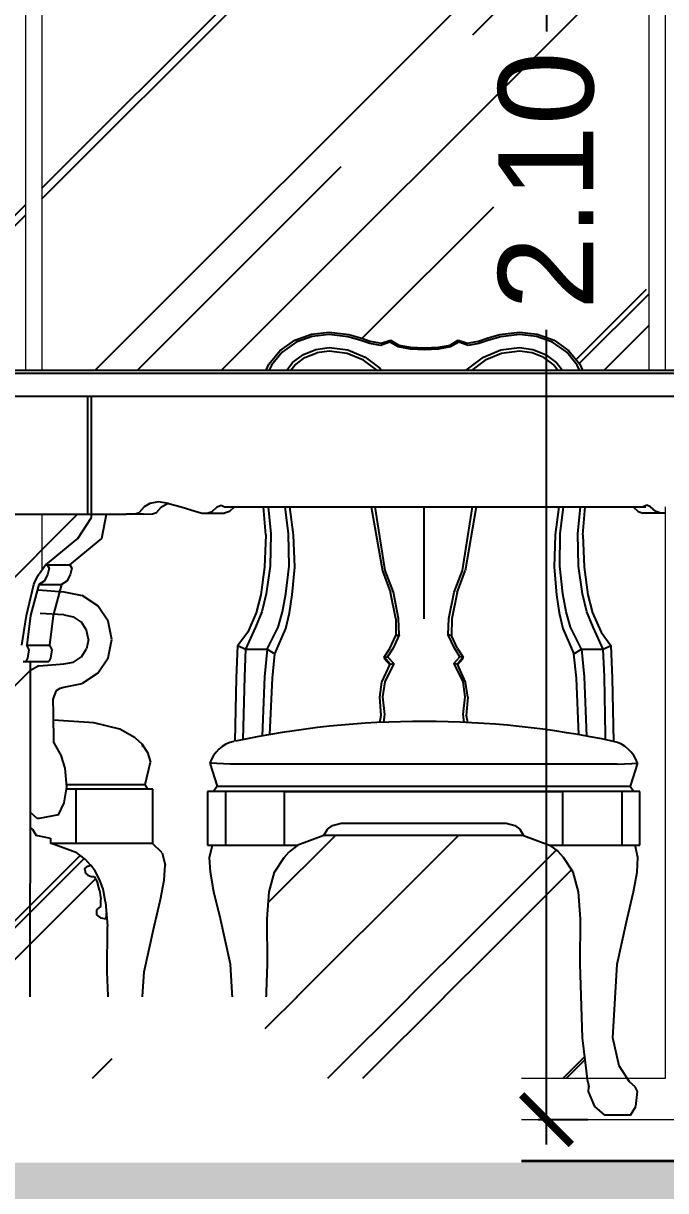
# Model space of a CAD drawing. Header units: feet. Extents: x -417 to 46, y -646 to -218.
# Drawn here: x -85.818 to -85.041, y -609.741 to -608.33 of the extents above; entities that cross this region are included whole.
import ezdxf

# ---------------------------------------------------------------- set-up
doc = ezdxf.new("R2010")
doc.units = ezdxf.units.FT
doc.header["$MEASUREMENT"] = 0
for name, color, linetype in [('63', 7, 'Continuous'), ('DIM', 10, 'Continuous'), ('RELLENO', 8, 'Continuous')]:
    doc.layers.add(name, color=color, linetype=linetype)
for name, color, linetype, lineweight in [('A-CLNG', 8, 'Continuous', 18), ('A-WALL', 4, 'Continuous', 25), ('DIM-COTAS', 1, 'Continuous', 5), ('MB', 2, 'Continuous', 20), ('Piso', 8, 'Continuous', 9), ('TXT', 2, 'Continuous', 9)]:
    doc.layers.add(name, color=color, linetype=linetype, lineweight=lineweight)
doc.styles.add('ads', font='trebuc.ttf', dxfattribs={"height": 0.14})
doc.styles.get("Standard").update_dxf_attribs({"font": 'arial.ttf', "height": 0.115})
doc.dimstyles.new('KEILY', dxfattribs={"dimtxt": 0.115, "dimasz": 0.06, "dimexe": 0.05, "dimexo": 0.2, "dimgap": 0.03, "dimtad": 1, "dimzin": 1, "dimdsep": 46, "dimtxsty": 'Standard', "dimblk": 'ARCHTICK', "dimcen": 2.5, "dimdle": 0.03, "dimclrd": 256, "dimclre": 256, "dimclrt": 7, "dimadec": 0, "dimazin": 0, "dimtfac": 1, "dimtmove": 2, "dimatfit": 3, "dimfxl": 0.2, "dimfxlon": 1, "dimtolj": 1, "dimtzin": 1, "dimarcsym": 0})
pattern_1 = [(45, (23.91135, -599.81036), (0.25455844, 0.6788225), [4.5, -0.6, 1.5, -0.3]), (45, (24.0874, -599.42215), (-0.4942676, 0.0700036), [0.9, -0.099, 1.8, -0.225]), (45, (23.8371, -599.52398), (0.9609581, 1.24521504), [2.4, -0.42, 1.2, -0.3])]

# ---------------------------------------------------------------- blocks, each defined once
blk = doc.blocks.new('A$C72BA503B')
at = {"layer": '63', "color": 2, "linetype": 'Continuous'}
for p, q in [((0.0966, 0.9682), (0.1154, 0.9815)), ((0.1154, 0.9815), (0.1368, 0.9892)), ((0.1378, 0.9861), (0.1173, 0.9789)), ((0.1368, 0.9892), (0.1594, 0.9918)), ((0.1594, 0.9887), (0.1378, 0.9861)), ((0.1594, 0.9918), (0.1841, 0.9888)), ((0.1831, 0.9858), (0.1594, 0.9887)), ((0.1983, 0.9817), (0.1831, 0.9858)), ((0.1841, 0.9888), (0.1991, 0.9847)), ((0.211, 0.9774), (0.1983, 0.9817)), ((0.1991, 0.9847), (0.2115, 0.9804)), ((0.2115, 0.9804), (0.2254, 0.9776)), ((0.2254, 0.9776), (0.2371, 0.9817)), ((0.2363, 0.9792), (0.2371, 0.9817)), ((0.2371, 0.9817), (0.2477, 0.9754)), ((0.313, 0.9754), (0.3234, 0.9817)), ((0.3234, 0.9817), (0.3352, 0.9776)), ((0.3244, 0.9792), (0.3234, 0.9817)), ((0.3352, 0.9776), (0.3491, 0.9804)), ((0.3491, 0.9804), (0.3615, 0.9847)), ((0.3624, 0.9817), (0.3497, 0.9774)), ((0.3615, 0.9847), (0.3765, 0.9888)), ((0.3775, 0.9858), (0.3624, 0.9817)), ((0.3765, 0.9888), (0.4013, 0.9918)), ((0.4013, 0.9887), (0.3775, 0.9858)), ((0.4013, 0.9918), (0.4238, 0.9892)), ((0.4229, 0.9861), (0.4013, 0.9887)), ((0.4433, 0.9789), (0.4229, 0.9861)), ((0.4238, 0.9892), (0.4453, 0.9815)), ((0.4453, 0.9815), (0.4641, 0.9682)), ((0.0824, 0.9509), (0.0966, 0.9682)), ((0.0993, 0.9662), (0.0858, 0.9497)), ((0.1173, 0.9789), (0.0993, 0.9662)), ((0.1264, 0.9634), (0.1422, 0.9699)), ((0.1283, 0.9594), (0.1434, 0.9656)), ((0.1422, 0.9699), (0.1594, 0.9721)), ((0.1594, 0.9676), (0.1434, 0.9656)), ((0.1594, 0.9721), (0.183, 0.9691)), ((0.182, 0.9647), (0.1594, 0.9676)), ((0.183, 0.9691), (0.205, 0.9601)), ((0.2247, 0.9749), (0.211, 0.9774)), ((0.2363, 0.9792), (0.2247, 0.9749)), ((0.2469, 0.973), (0.2363, 0.9792)), ((0.2626, 0.9701), (0.2469, 0.973)), ((0.2477, 0.9754), (0.2627, 0.9725)), ((0.2808, 0.9694), (0.2626, 0.9701)), ((0.2627, 0.9725), (0.2808, 0.9718)), ((0.2808, 0.9718), (0.2979, 0.9725)), ((0.2981, 0.9701), (0.2808, 0.9694)), ((0.2979, 0.9725), (0.313, 0.9754)), ((0.3138, 0.973), (0.2981, 0.9701)), ((0.3244, 0.9792), (0.3138, 0.973)), ((0.3359, 0.9749), (0.3244, 0.9792)), ((0.3497, 0.9774), (0.3359, 0.9749)), ((0.3557, 0.9601), (0.3777, 0.9691)), ((0.3777, 0.9691), (0.4013, 0.9721)), ((0.4013, 0.9676), (0.3786, 0.9647)), ((0.4013, 0.9721), (0.4184, 0.9699)), ((0.4173, 0.9656), (0.4013, 0.9676)), ((0.4323, 0.9594), (0.4173, 0.9656)), ((0.4184, 0.9699), (0.4343, 0.9634)), ((0.4614, 0.9662), (0.4433, 0.9789)), ((0.4749, 0.9497), (0.4614, 0.9662)), ((0.4641, 0.9682), (0.4782, 0.9509)), ((0.0791, 0.9435), (0.0824, 0.9509)), ((0.1052, 0.9435), (0.1126, 0.953)), ((0.1126, 0.953), (0.1264, 0.9634)), ((0.1154, 0.9496), (0.1283, 0.9594)), ((0.203, 0.9561), (0.182, 0.9647)), ((0.2211, 0.9425), (0.203, 0.9561)), ((0.205, 0.9601), (0.2239, 0.9458)), ((0.3337, 0.9435), (0.3557, 0.9601)), ((0.3576, 0.9561), (0.3409, 0.9435)), ((0.3786, 0.9647), (0.3576, 0.9561)), ((0.4453, 0.9496), (0.4323, 0.9594)), ((0.4343, 0.9634), (0.4481, 0.953)), ((0.4555, 0.9435), (0.4481, 0.953)), ((0.4782, 0.9509), (0.4816, 0.9435)), ((1, 0.9393), (-0.4149, 0.9393)), ((-0.4025, 0.9435), (0.9875, 0.9435)), ((0.0858, 0.9497), (0.083, 0.9435)), ((0.1106, 0.9435), (0.1154, 0.9496)), ((0.2239, 0.9458), (0.2257, 0.9435)), ((0.4453, 0.9496), (0.4501, 0.9435)), ((0.4777, 0.9435), (0.4749, 0.9497)), ((-0.4399, 0.9102), (1.025, 0.9102)), ((-0.1476, 0.7602), (-0.1476, 0.9102)), ((-0.1433, 0.756), (-0.1433, 0.9102)), ((-0.0687, 0.7738), (-0.0763, 0.7696)), ((-0.0578, 0.7758), (-0.0687, 0.7738)), ((-0.045, 0.7738), (-0.0578, 0.7758)), ((-0.0541, 0.7696), (-0.0466, 0.7738)), ((-0.0466, 0.7738), (-0.0459, 0.7739)), ((-0.045, 0.7738), (-0.0292, 0.7696)), ((-0.324, 0.7602), (-0.0992, 0.7602)), ((-0.1298, 0.7291), (-0.1238, 0.7602)), ((-0.0992, 0.7602), (-0.0875, 0.7608)), ((-0.0771, 0.7602), (-0.0992, 0.7602)), ((-0.0875, 0.7608), (-0.0826, 0.7623)), ((-0.0763, 0.7696), (-0.0826, 0.7623)), ((-0.0771, 0.7602), (-0.0654, 0.7608)), ((-0.0654, 0.7608), (-0.0605, 0.7623)), ((-0.0605, 0.7623), (-0.0541, 0.7696)), ((-0.0292, 0.7696), (-0.01, 0.7634)), ((-0.01, 0.7634), (-0.0023, 0.7613)), ((-0.0023, 0.7613), (0.0263, 0.7613)), ((0.0041, 0.7613), (0.0105, 0.7634)), ((0.0105, 0.7634), (0.0169, 0.7696)), ((0.0169, 0.7696), (0.0217, 0.7717)), ((0.0217, 0.7717), (0.0263, 0.7696)), ((0.0263, 0.7696), (0.5621, 0.7696)), ((0.0326, 0.7634), (0.0263, 0.7613)), ((0.039, 0.7696), (0.0326, 0.7634)), ((0.0785, 0.734), (0.0757, 0.7696)), ((0.0818, 0.7696), (0.0849, 0.7352)), ((0.1075, 0.7352), (0.1033, 0.7696)), ((0.114, 0.734), (0.1091, 0.7696)), ((0.2128, 0.7696), (0.227, 0.6879)), ((0.2305, 0.6886), (0.2176, 0.7696)), ((0.2796, 0.7696), (0.2796, 0.627)), ((0.3287, 0.6886), (0.3416, 0.7696)), ((0.3463, 0.7696), (0.3322, 0.6879)), ((0.4515, 0.7696), (0.4467, 0.734)), ((0.4531, 0.7352), (0.4573, 0.7696)), ((0.4757, 0.7352), (0.4789, 0.7696)), ((0.4821, 0.734), (0.485, 0.7696)), ((0.5461, 0.7696), (0.5525, 0.7634)), ((0.5525, 0.7634), (0.5589, 0.7613)), ((0.5634, 0.7717), (0.5589, 0.7696)), ((0.5874, 0.7613), (0.5589, 0.7613)), ((0.5682, 0.7696), (0.5634, 0.7717)), ((0.5746, 0.7634), (0.5682, 0.7696)), ((0.581, 0.7613), (0.5746, 0.7634)), ((-0.1606, 0.7291), (-0.1433, 0.756)), ((-0.1607, 0.7291), (-0.2015, 0.6957)), ((-0.1706, 0.6957), (-0.1298, 0.7291)), ((0.0785, 0.734), (0.0771, 0.6928)), ((0.0849, 0.7352), (0.0844, 0.694)), ((0.1082, 0.694), (0.1075, 0.7352)), ((0.1154, 0.6928), (0.114, 0.734)), ((0.4467, 0.734), (0.4453, 0.6928)), ((0.4525, 0.694), (0.4531, 0.7352)), ((0.4763, 0.694), (0.4757, 0.7352)), ((0.4821, 0.734), (0.4835, 0.6928)), ((-0.2147, 0.6749), (-0.2106, 0.6832)), ((-0.2106, 0.6832), (-0.2015, 0.6957)), ((-0.1991, 0.6832), (-0.2032, 0.6749)), ((-0.2015, 0.6957), (-0.1706, 0.6957)), ((-0.1995, 0.6957), (-0.1971, 0.6916)), ((-0.1971, 0.6916), (-0.1991, 0.6832)), ((-0.1702, 0.6832), (-0.1745, 0.6749)), ((-0.1706, 0.6957), (-0.1682, 0.6916)), ((-0.1682, 0.6916), (-0.1702, 0.6832)), ((0.0771, 0.6928), (0.0725, 0.6575)), ((0.0844, 0.694), (0.0791, 0.6589)), ((0.104, 0.6589), (0.1082, 0.694)), ((0.1122, 0.6575), (0.1154, 0.6928)), ((0.227, 0.6879), (0.2373, 0.6604)), ((0.2409, 0.6609), (0.2305, 0.6886)), ((0.3182, 0.6609), (0.3287, 0.6886)), ((0.3219, 0.6604), (0.3322, 0.6879)), ((0.4453, 0.6928), (0.4485, 0.6575)), ((0.4567, 0.6589), (0.4525, 0.694)), ((0.4816, 0.6589), (0.4763, 0.694)), ((0.4835, 0.6928), (0.4881, 0.6575)), ((-0.2259, 0.6311), (-0.2164, 0.6707)), ((-0.2102, 0.6707), (-0.2207, 0.6311)), ((-0.2164, 0.6707), (-0.2147, 0.6749)), ((-0.2032, 0.6749), (-0.2102, 0.6707)), ((-0.2102, 0.6707), (-0.1814, 0.6707)), ((-0.1814, 0.6707), (-0.1918, 0.6311)), ((-0.1745, 0.6749), (-0.1814, 0.6707)), ((-0.2108, 0.6638), (-0.1781, 0.6615)), ((-0.1781, 0.6615), (-0.1549, 0.6568)), ((-0.1352, 0.6437), (-0.1549, 0.6568)), ((0.0725, 0.6575), (0.0664, 0.6345)), ((0.0791, 0.6589), (0.0738, 0.6361)), ((0.0999, 0.6361), (0.104, 0.6589)), ((0.1089, 0.6345), (0.1122, 0.6575)), ((0.2439, 0.627), (0.2373, 0.6604)), ((0.2474, 0.6276), (0.2409, 0.6609)), ((0.3116, 0.6276), (0.3182, 0.6609)), ((0.3219, 0.6604), (0.3152, 0.627)), ((0.4485, 0.6575), (0.4518, 0.6345)), ((0.4607, 0.6361), (0.4567, 0.6589)), ((0.4869, 0.6361), (0.4816, 0.6589)), ((0.4881, 0.6575), (0.4942, 0.6345)), ((-0.122, 0.624), (-0.1352, 0.6437)), ((-0.2316, 0.5936), (-0.2259, 0.6311)), ((-0.2207, 0.6311), (-0.2253, 0.5936)), ((-0.1781, 0.632), (-0.2086, 0.6337)), ((-0.1918, 0.6311), (-0.1964, 0.5936)), ((-0.1781, 0.632), (-0.1661, 0.6296)), ((-0.156, 0.6228), (-0.1661, 0.6296)), ((-0.1174, 0.6008), (-0.122, 0.624)), ((0.0664, 0.6345), (0.0556, 0.61)), ((0.0738, 0.6361), (0.0654, 0.6164)), ((0.0942, 0.6164), (0.0999, 0.6361)), ((0.1041, 0.6147), (0.1089, 0.6345)), ((0.2439, 0.627), (0.2441, 0.6058)), ((0.2484, 0.6068), (0.2474, 0.6276)), ((0.3107, 0.6068), (0.3116, 0.6276)), ((0.3152, 0.627), (0.3149, 0.6058)), ((0.4518, 0.6345), (0.4565, 0.6147)), ((0.4663, 0.6164), (0.4607, 0.6361)), ((0.4952, 0.6164), (0.4869, 0.6361)), ((0.4942, 0.6345), (0.5051, 0.61)), ((-0.1493, 0.6127), (-0.156, 0.6228)), ((-0.1469, 0.6008), (-0.1493, 0.6127)), ((0.0556, 0.61), (0.043, 0.5931)), ((0.0654, 0.6164), (0.0529, 0.5886)), ((0.0803, 0.5886), (0.0942, 0.6164)), ((0.0901, 0.5823), (0.1041, 0.6147)), ((0.4565, 0.6147), (0.4706, 0.5823)), ((0.4803, 0.5886), (0.4663, 0.6164)), ((0.5077, 0.5886), (0.4952, 0.6164)), ((0.5051, 0.61), (0.5176, 0.5931)), ((-0.1469, 0.6008), (-0.1493, 0.5888)), ((-0.122, 0.5776), (-0.1174, 0.6008)), ((0.2364, 0.5892), (0.2442, 0.6059)), ((0.2484, 0.6068), (0.2405, 0.5899)), ((0.2441, 0.6058), (0.2442, 0.6059)), ((0.2442, 0.6059), (0.2484, 0.6068)), ((0.3185, 0.5899), (0.3107, 0.6068)), ((0.3149, 0.6059), (0.3107, 0.6068)), ((0.3149, 0.6058), (0.3149, 0.6059)), ((0.3227, 0.5892), (0.3149, 0.6059)), ((-0.2224, 0.5874), (-0.2253, 0.5936)), ((-0.2253, 0.5936), (-0.1964, 0.5936)), ((-0.224, 0.577), (-0.2224, 0.5874)), ((-0.1964, 0.5936), (-0.1936, 0.5874)), ((-0.1936, 0.5874), (-0.1951, 0.577)), ((-0.156, 0.5787), (-0.1493, 0.5888)), ((0.0415, 0.5517), (0.043, 0.5931)), ((0.043, 0.5931), (0.0529, 0.5886)), ((0.0529, 0.5886), (0.0514, 0.5534)), ((0.0529, 0.5886), (0.0803, 0.5886)), ((0.0803, 0.5886), (0.0771, 0.5534)), ((0.0803, 0.5886), (0.0901, 0.5823)), ((0.087, 0.5517), (0.0901, 0.5823)), ((0.2293, 0.5781), (0.2364, 0.5892)), ((0.2405, 0.5899), (0.2335, 0.5788)), ((0.3255, 0.5788), (0.3185, 0.5899)), ((0.3227, 0.5892), (0.3297, 0.5781)), ((0.4706, 0.5823), (0.4803, 0.5886)), ((0.4737, 0.5517), (0.4706, 0.5823)), ((0.4803, 0.5886), (0.5077, 0.5886)), ((0.4803, 0.5886), (0.4835, 0.5534)), ((0.5077, 0.5886), (0.5176, 0.5931)), ((0.5093, 0.5534), (0.5077, 0.5886)), ((0.5176, 0.5931), (0.5192, 0.5517)), ((-0.2301, 0.5729), (-0.1972, 0.5729)), ((-0.226, 0.5729), (-0.224, 0.577)), ((-0.2207, 0.4432), (-0.2208, 0.5729)), ((-0.2102, 0.5674), (-0.2208, 0.5614)), ((-0.2102, 0.5674), (-0.1828, 0.5694)), ((-0.1951, 0.577), (-0.1972, 0.5729)), ((-0.1828, 0.5694), (-0.1781, 0.5696)), ((-0.1781, 0.5696), (-0.1661, 0.5719)), ((-0.1661, 0.5719), (-0.156, 0.5787)), ((-0.1352, 0.5579), (-0.122, 0.5776)), ((0.2263, 0.5465), (0.2367, 0.5693)), ((0.2293, 0.5781), (0.2335, 0.5788)), ((0.2367, 0.5693), (0.2293, 0.5781)), ((0.2293, 0.5781), (0.2293, 0.5767)), ((0.2293, 0.5767), (0.2363, 0.5684)), ((0.2414, 0.57), (0.2299, 0.547)), ((0.2335, 0.5788), (0.2414, 0.57)), ((0.2367, 0.5693), (0.2414, 0.57)), ((0.3177, 0.57), (0.3255, 0.5788)), ((0.3224, 0.5693), (0.3177, 0.57)), ((0.3177, 0.57), (0.3291, 0.547)), ((0.3297, 0.5781), (0.3224, 0.5693)), ((0.3327, 0.5465), (0.3224, 0.5693)), ((0.3227, 0.5684), (0.3297, 0.5767)), ((0.3297, 0.5781), (0.3255, 0.5788)), ((0.3297, 0.5767), (0.3297, 0.5781)), ((-0.1352, 0.5579), (-0.1549, 0.5447)), ((0.0398, 0.4715), (0.0415, 0.5517)), ((0.0514, 0.5534), (0.0496, 0.4735)), ((0.0771, 0.5534), (0.074, 0.4781)), ((0.0837, 0.4798), (0.087, 0.5517)), ((0.4768, 0.4796), (0.4737, 0.5517)), ((0.4835, 0.5534), (0.4865, 0.4778)), ((0.5109, 0.4793), (0.5093, 0.5534)), ((0.5192, 0.5517), (0.5208, 0.4711)), ((-0.192, 0.5248), (-0.1875, 0.5357)), ((-0.1875, 0.5357), (-0.1828, 0.5387)), ((-0.1828, 0.5387), (-0.1781, 0.5401)), ((-0.1781, 0.5401), (-0.1549, 0.5447)), ((0.2236, 0.5272), (0.2263, 0.5465)), ((0.2299, 0.547), (0.2271, 0.5278)), ((0.3291, 0.547), (0.3319, 0.5278)), ((0.3355, 0.5272), (0.3327, 0.5465)), ((-0.1913, 0.5069), (-0.192, 0.5248)), ((0.2253, 0.504), (0.2236, 0.5272)), ((0.2271, 0.5278), (0.2296, 0.5054)), ((0.3319, 0.5278), (0.3295, 0.5054)), ((0.3355, 0.5272), (0.3337, 0.504)), ((-0.191, 0.4694), (-0.1913, 0.5069)), ((0.2296, 0.5054), (0.2285, 0.4954)), ((0.3295, 0.5054), (0.3305, 0.4954)), ((-0.14, 0.4945), (-0.1913, 0.4981)), ((-0.1071, 0.4867), (-0.14, 0.4945)), ((0.2239, 0.4952), (0.2254, 0.5045)), ((0.3337, 0.504), (0.3337, 0.5045)), ((0.3337, 0.5045), (0.3351, 0.4952)), ((-0.0876, 0.4757), (-0.1071, 0.4867)), ((-0.0876, 0.4757), (-0.079, 0.4679)), ((0.5109, 0.4731), (0.5109, 0.4793)), ((-0.191, 0.4694), (-0.1811, 0.4517)), ((-0.079, 0.4679), (-0.0718, 0.457)), ((-0.079, 0.465), (-0.0787, 0.4648)), ((-0.1764, 0.4368), (-0.1811, 0.4517)), ((-0.0718, 0.457), (-0.0682, 0.4445)), ((-0.2212, 0.1372), (-0.2207, 0.4432)), ((-0.1744, 0.4133), (-0.1764, 0.4368)), ((-0.0749, 0.4164), (-0.0682, 0.4445)), ((0.0075, 0.4434), (0.0168, 0.4139)), ((0.0332, 0.4419), (0.0077, 0.4434)), ((0.5258, 0.4419), (0.0332, 0.4419)), ((0.5258, 0.4419), (0.5443, 0.4429)), ((0.5514, 0.4434), (0.5421, 0.4139)), ((0.5443, 0.4429), (0.5514, 0.4434)), ((-0.1747, 0.4164), (-0.0749, 0.4164)), ((-0.0714, 0.4102), (-0.0749, 0.4164)), ((-0.1779, 0.393), (-0.1744, 0.4133)), ((-0.0651, 0.4102), (-0.1753, 0.4102)), ((-0.163, 0.4102), (-0.163, 0.3416)), ((-0.0651, 0.3416), (-0.0651, 0.4102)), ((0.5546, 0.4075), (0.0045, 0.4075)), ((0.0045, 0.4075), (0.0045, 0.3389)), ((0.0168, 0.4139), (0.0121, 0.4075)), ((0.017, 0.4139), (0.5421, 0.4139)), ((0.0272, 0.4075), (0.0272, 0.3389)), ((0.1025, 0.3389), (0.1025, 0.4075)), ((0.1025, 0.4075), (0.4567, 0.4075)), ((0.4567, 0.3389), (0.4567, 0.4075)), ((0.532, 0.3389), (0.532, 0.4075)), ((0.5421, 0.4139), (0.5468, 0.4075)), ((0.5546, 0.3389), (0.5546, 0.4075)), ((-0.1852, 0.3775), (-0.1779, 0.393)), ((-0.2121, 0.3728), (-0.2205, 0.3805)), ((-0.2098, 0.3728), (-0.2121, 0.3728)), ((-0.1852, 0.3775), (-0.2098, 0.3728)), ((-0.218, 0.3594), (-0.2208, 0.3615)), ((-0.218, 0.3594), (-0.2133, 0.3515)), ((0.1525, 0.3514), (0.1573, 0.3592)), ((0.1573, 0.3592), (0.1635, 0.3639)), ((0.1635, 0.3639), (0.1744, 0.367)), ((0.1744, 0.367), (0.3846, 0.367)), ((0.3846, 0.367), (0.3956, 0.3639)), ((0.3956, 0.3639), (0.4019, 0.3592)), ((0.4019, 0.3592), (0.4065, 0.3514)), ((-0.2114, 0.3511), (-0.2133, 0.3515)), ((-0.1952, 0.3477), (-0.2114, 0.3511)), ((-0.1951, 0.3478), (-0.1951, 0.3416)), ((0.1525, 0.3514), (0.1194, 0.3389)), ((0.4065, 0.3514), (0.1524, 0.3514)), ((0.1524, 0.3514), (0.1525, 0.3514)), ((0.4065, 0.3514), (0.4396, 0.3389)), ((-0.1619, 0.3291), (-0.1951, 0.3416)), ((-0.1951, 0.3416), (-0.0651, 0.3416)), ((-0.1509, 0.3209), (-0.1619, 0.3291)), ((-0.0533, 0.3291), (-0.0659, 0.3416)), ((-0.0533, 0.3291), (-0.0495, 0.3135)), ((0.0045, 0.3389), (0.1194, 0.3389)), ((0.007, 0.3233), (0.0108, 0.3389)), ((0.1018, 0.3233), (0.1082, 0.3305)), ((0.1194, 0.3389), (0.1082, 0.3305)), ((0.4396, 0.3389), (0.5546, 0.3389)), ((0.4396, 0.3389), (0.4505, 0.3308)), ((0.4574, 0.3233), (0.4505, 0.3308)), ((0.552, 0.3233), (0.5484, 0.3389)), ((-0.1515, 0.3095), (-0.1477, 0.3124)), ((-0.1442, 0.3135), (-0.1509, 0.3209)), ((-0.1477, 0.3124), (-0.1441, 0.3135)), ((-0.1442, 0.3135), (-0.1442, 0.3134)), ((-0.1441, 0.3135), (-0.1442, 0.3135)), ((-0.1386, 0.306), (-0.1441, 0.3135)), ((-0.0506, 0.2947), (-0.0495, 0.3135)), ((0.0081, 0.3046), (0.007, 0.3233)), ((0.0897, 0.3046), (0.1018, 0.3233)), ((0.4695, 0.3046), (0.4574, 0.3233)), ((0.551, 0.3046), (0.552, 0.3233)), ((-0.1515, 0.3081), (-0.1515, 0.3095)), ((-0.1515, 0.3081), (-0.1508, 0.3033)), ((-0.1508, 0.3033), (-0.1477, 0.3007)), ((-0.1477, 0.3007), (-0.1435, 0.2993)), ((-0.1435, 0.2993), (-0.1398, 0.2991)), ((-0.1398, 0.2991), (-0.1355, 0.2916)), ((-0.1325, 0.2947), (-0.1386, 0.306)), ((0.0127, 0.2796), (0.0081, 0.3046)), ((0.0828, 0.2796), (0.0897, 0.3046)), ((0.4763, 0.2796), (0.4695, 0.3046)), ((0.5464, 0.2796), (0.551, 0.3046)), ((-0.1331, 0.2818), (-0.1355, 0.2916)), ((-0.1282, 0.283), (-0.1325, 0.2947)), ((-0.1251, 0.2663), (-0.1282, 0.283)), ((-0.0552, 0.2698), (-0.0506, 0.2947)), ((-0.1331, 0.2818), (-0.1313, 0.2702)), ((-0.1313, 0.2612), (-0.1313, 0.2702)), ((-0.0634, 0.2354), (-0.0552, 0.2698)), ((0.0209, 0.2453), (0.0127, 0.2796)), ((0.0802, 0.2453), (0.0828, 0.2796)), ((0.4789, 0.2453), (0.4763, 0.2796)), ((0.5382, 0.2453), (0.5464, 0.2796)), ((-0.1337, 0.2595), (-0.1367, 0.2566)), ((-0.1367, 0.2566), (-0.1367, 0.2503)), ((-0.1313, 0.2612), (-0.1337, 0.2595)), ((-0.1251, 0.2663), (-0.1226, 0.2354)), ((-0.1367, 0.2503), (-0.1318, 0.2465)), ((-0.1318, 0.2465), (-0.1245, 0.2455)), ((-0.1245, 0.2455), (-0.124, 0.251)), ((-0.124, 0.251), (-0.124, 0.2524)), ((0.0336, 0.1876), (0.0209, 0.2453)), ((0.0807, 0.1876), (0.0802, 0.2453)), ((0.4784, 0.1876), (0.4789, 0.2453)), ((0.5256, 0.1876), (0.5382, 0.2453)), ((-0.1233, 0.1777), (-0.1226, 0.2354)), ((-0.076, 0.1777), (-0.0634, 0.2354)), ((0.0391, 0.094), (0.0336, 0.1876)), ((0.0774, 0.094), (0.0807, 0.1876)), ((0.4817, 0.094), (0.4784, 0.1876)), ((0.52, 0.094), (0.5256, 0.1876)), ((-0.1199, 0.0966), (-0.1233, 0.1777)), ((-0.0817, 0.0966), (-0.076, 0.1777)), ((-0.2231, 0.094), (-0.2212, 0.1372)), ((-0.1075, 0.1171), (-0.1075, 0.1171)), ((-0.226, 0.0602), (-0.2231, 0.094)), ((-0.1199, 0.0966), (-0.116, 0.0607)), ((-0.0734, 0.0607), (-0.0817, 0.0966)), ((0.0309, 0.0581), (0.0391, 0.094)), ((0.071, 0.0378), (0.0774, 0.094)), ((0.4881, 0.0378), (0.4817, 0.094)), ((0.5282, 0.0581), (0.52, 0.094)), ((-0.2273, 0.0497), (-0.226, 0.0602)), ((-0.1134, 0.0405), (-0.116, 0.0607)), ((-0.0604, 0.0405), (-0.0734, 0.0607)), ((-0.2307, 0.0393), (-0.2273, 0.0497)), ((0.018, 0.0378), (0.0309, 0.0581)), ((0.5411, 0.0378), (0.5282, 0.0581)), ((-0.1122, 0.0342), (-0.1134, 0.0405)), ((-0.1126, 0.028), (-0.1122, 0.0342)), ((-0.053, 0.0342), (-0.0604, 0.0405)), ((-0.0503, 0.028), (-0.053, 0.0342)), ((0.0078, 0.0254), (0.0105, 0.0316)), ((0.0105, 0.0316), (0.018, 0.0378)), ((0.0696, 0.0316), (0.071, 0.0378)), ((0.0702, 0.0254), (0.0696, 0.0316)), ((0.4881, 0.0378), (0.4895, 0.0316)), ((0.489, 0.0254), (0.4895, 0.0316)), ((0.5486, 0.0316), (0.5411, 0.0378)), ((0.5513, 0.0254), (0.5486, 0.0316)), ((-0.104, 0.0093), (-0.1126, 0.028)), ((-0.0522, 0.0093), (-0.0503, 0.028)), ((0.0097, 0.0067), (0.0078, 0.0254)), ((0.0615, 0.0067), (0.0702, 0.0254)), ((0.4974, 0.0067), (0.489, 0.0254)), ((0.5493, 0.0067), (0.5513, 0.0254)), ((-0.0918, -0.0017), (-0.104, 0.0093)), ((-0.059, -0.0017), (-0.0522, 0.0093)), ((0.0165, -0.0043), (0.0097, 0.0067)), ((0.0493, -0.0043), (0.0615, 0.0067)), ((0.5098, -0.0043), (0.4974, 0.0067)), ((0.5425, -0.0043), (0.5493, 0.0067)), ((-0.0918, -0.0017), (-0.059, -0.0017)), ((0.0165, -0.0043), (0.0493, -0.0043)), ((0.5425, -0.0043), (0.5098, -0.0043))]:
    blk.add_line(p, q, dxfattribs=at)
for centre, radius, start, end in [((0.2795, -0.6623), 1.1588, 77.9782, 101.9334), ((0.0467, 0.4308), 0.0412, 102.0218, 162.1442), ((0.5122, 0.4308), 0.0412, 17.8558, 77.9782)]:
    blk.add_arc(centre, radius, start, end, dxfattribs=at)
blk = doc.blocks.new('_ArchTick')
at = {"layer": 'DIM-COTAS', "color": 0, "const_width": 0.15}
blk.add_lwpolyline([(-0.5, -0.5), (0.5, 0.5)], dxfattribs=at)
blk = doc.blocks.new('*D2939')
at = {"layer": 'Defpoints', "color": 0, "transparency": 16777216}
for p in [(-85.3957, -607.5551), (-85.1855, -607.5551), (-85.3957, -609.6551)]:
    blk.add_point(p, dxfattribs=at)
at = {"layer": 'DIM', "lineweight": -2, "transparency": 16777216}
for p, q in [((-85.1855, -607.5251), (-85.1855, -608.3401)), ((-85.1957, -607.5551), (-85.1355, -607.5551)), ((-85.1855, -609.6851), (-85.1855, -608.7004)), ((-85.1957, -609.6551), (-85.1355, -609.6551))]:
    blk.add_line(p, q, dxfattribs=at)
at = {"layer": 'DIM', "lineweight": -2, "transparency": 16777216, "xscale": 0.06, "yscale": 0.06, "zscale": 0.06}
for p, rotation in [((-85.1855, -607.5551), 90), ((-85.1855, -609.6551), 270)]:
    blk.add_blockref('_ArchTick', p, dxfattribs=dict(at, rotation=rotation))
at = {"layer": 'DIM', "color": 7, "transparency": 16777216, "insert": (-85.1855, -608.5202), "char_height": 0.115, "attachment_point": 5, "rotation": 90}
blk.add_mtext('\\A1;2.10', dxfattribs=at)
blk = doc.blocks.new('*D3111')
at = {"layer": 'Defpoints', "color": 0, "transparency": 16777216}
for p in [(-94.3911, -609.6551), (-70.9778, -609.6551), (-71.3727, -609.8551)]:
    blk.add_point(p, dxfattribs=at)
at = {"layer": 'DIM', "lineweight": -2, "transparency": 16777216}
for p, q in [((-70.9778, -609.8851), (-70.9778, -609.6251)), ((-71.1778, -609.6551), (-70.9278, -609.6551)), ((-71.1727, -609.8551), (-70.9278, -609.8551))]:
    blk.add_line(p, q, dxfattribs=at)
at = {"layer": 'DIM', "lineweight": -2, "transparency": 16777216, "xscale": 0.06, "yscale": 0.06, "zscale": 0.06}
for p, rotation in [((-70.9778, -609.6551), 90), ((-70.9778, -609.8551), 270)]:
    blk.add_blockref('_ArchTick', p, dxfattribs=dict(at, rotation=rotation))
at = {"layer": 'DIM', "color": 7, "transparency": 16777216, "insert": (-70.7066, -609.7551), "char_height": 0.115, "attachment_point": 5, "rotation": 90}
blk.add_mtext('\\A1;0.20', dxfattribs=at)

msp = doc.modelspace()

# ---------------------------------------------------------------- hatches: boundary and pattern name
at = {"layer": 'Piso'}
h = msp.add_hatch(dxfattribs=at)
h.set_pattern_fill('AR-SAND', color=256, scale=0.02, angle=135)
h.set_pattern_definition([(172.5, (23.911347, -594.210356), (-0.0263585425, -0.028140264), [0, -0.0304, 0, -0.034, 0, -0.0325]), (142.5, (23.911347, -594.210356), (-0.064939595, -0.01488275), [0, -0.0164, 0, -0.0274, 0, -0.0105]), (102.5, (23.928742, -594.22775), (-0.044120648, 0.043960585), [0, -0.01, 0, -0.036, 0, -0.047]), (92.5, (23.92874, -594.22775), (-0.054925257, 0.030100843), [0, -0.005, 0, -0.0236, 0, -0.027])])
h.paths.add_polyline_path([(-89.6819, -609.8551), (-89.6819, -609.7051), (-93.5819, -609.7051), (-93.5819, -609.8551)])
h.paths.add_polyline_path([(-87.8819, -609.8551), (-87.8819, -609.7051), (-89.4819, -609.7051), (-89.4819, -609.8551)])
h.paths.add_polyline_path([(-82.9819, -609.8551), (-82.9819, -609.7051), (-87.6819, -609.7051), (-87.6819, -609.8551)])
h.paths.add_polyline_path([(-78.0819, -609.8551), (-78.0819, -609.7051), (-82.7819, -609.7051), (-82.7819, -609.8551)])
h.paths.add_polyline_path([(-74.2919, -609.8551), (-74.2919, -609.7051), (-77.8819, -609.7051), (-77.8819, -609.8551)])
h.paths.add_polyline_path([(-74.1419, -609.7051), (-74.1419, -609.8551), (-72.1819, -609.8551), (-72.1819, -609.7051)])

# ---------------------------------------------------------------- linework, layer by layer
at = {"layer": 'A-CLNG'}
msp.add_line((-85.8152, -607.6051), (-85.8152, -608.7492), dxfattribs=at)
for points in [[(-85.0415, -608.7492), (-85.0415, -607.6051), (-87.4281, -607.6051), (-87.4281, -608.3351)], [(-85.0615, -608.7492), (-85.0615, -607.6251), (-85.7952, -607.6251), (-85.7952, -608.7492)], [(-86.178, -609.6051), (-85.0415, -609.6051), (-85.0415, -608.9143)], [(-85.7952, -608.9233), (-85.7952, -608.9907)]]:
    msp.add_lwpolyline(points, dxfattribs=at)
at = {"layer": 'A-WALL', "lineweight": 35}
msp.add_line((-87.6819, -609.7051), (-82.9819, -609.7051), dxfattribs=at)
at = {"layer": 'MB'}
for p, q in [((-87.6819, -609.6551), (-82.9819, -609.6551)), ((-87.6819, -609.7051), (-82.9819, -609.7051))]:
    msp.add_line(p, q, dxfattribs=at)

# ---------------------------------------------------------------- block references
at = {"layer": 'DIM', "xscale": 0.9500000000000455, "yscale": 0.9500000000000455, "zscale": 0.9500000000000455}
msp.add_blockref('A$C72BA503B', (-85.5994, -609.6455), dxfattribs=at)

# ---------------------------------------------------------------- next in the draw order: texts
at = {"layer": 'TXT', "insert": (-86.61, -609.557), "char_height": 0.1, "width": 2.688, "attachment_point": 2, "style": 'ads', "bg_fill": 2}
msp.add_mtext('SALA / COMEDOR', dxfattribs=at)

# ---------------------------------------------------------------- next in the draw order: hatches: boundary and pattern name
at = {"layer": 'RELLENO'}
h = msp.add_hatch(dxfattribs=at)
h.set_pattern_fill('AR-RROOF', color=256, scale=0.3, angle=45)
h.set_pattern_definition(pattern_1)
h.paths.add_polyline_path([(-85.8736, -609.3018), (-85.8744, -609.302), (-85.8787, -609.2985), (-85.8855, -609.2967), (-85.8927, -609.2985), (-85.8999, -609.3027), (-85.9071, -609.305), (-85.9151, -609.3062), (-85.9285, -609.3062), (-85.9362, -609.305), (-85.9436, -609.3027), (-85.9508, -609.2985), (-85.958, -609.2967), (-85.9647, -609.2985), (-85.9691, -609.302), (-85.9727, -609.3009), (-85.9772, -609.2984), (-85.9811, -609.2996), (-85.9872, -609.3005), (-85.9899, -609.3005), (-85.9975, -609.3002), (-86.0119, -609.2969), (-86.0219, -609.2973), (-86.0311, -609.2996), (-86.037, -609.3041), (-86.0414, -609.3116), (-86.1133, -609.3116), (-86.1216, -609.3803), (-86.1378, -609.4633), (-86.1585, -609.5404), (-86.194, -609.6471), (-86.2291, -609.6471), (-86.1993, -609.5404), (-86.1815, -609.4633), (-86.168, -609.3803), (-86.1605, -609.2721), (-86.1566, -609.1876), (-86.158, -609.1263), (-86.1604, -609.0928), (-86.1661, -609.0472), (-86.1685, -609.0252), (-86.1732, -608.9913), (-86.1788, -608.9516), (-86.1877, -608.8931), (-86.2023, -608.7947), (-86.2176, -608.7078), (-86.2143, -608.7032), (-86.2144, -608.7), (-86.2143, -608.7), (-86.2143, -608.6958), (-86.2136, -608.6921), (-86.2087, -608.6913), (-86.2046, -608.6953), (-86.2, -608.6946), (-86.1961, -608.7003), (-86.2146, -608.7035), (-86.1985, -608.7941), (-86.1907, -608.8424), (-86.1728, -608.9506), (-86.161, -609.0238), (-86.1577, -609.0458), (-86.1549, -609.0693), (-86.1513, -609.0853), (-86.1487, -609.1247), (-86.1473, -609.1876), (-86.1512, -609.2721), (-86.1596, -609.3803), (-86.1737, -609.4633), (-86.1924, -609.5404), (-86.223, -609.6471), (-86.194, -609.6471), (-86.1585, -609.5404), (-86.1378, -609.4633), (-86.1216, -609.3803), (-86.1084, -609.2721), (-86.1052, -609.2021), (-86.0604, -609.1935), (-85.9878, -609.1831), (-85.8879, -609.1743), (-85.8806, -609.2244), (-85.8542, -609.5152), (-85.8672, -609.5562), (-85.8954, -609.5883), (-85.9109, -609.5982), (-85.9153, -609.6051), (-85.8176, -609.6051), (-85.8154, -609.5982), (-85.8141, -609.5883), (-85.8113, -609.5562), (-85.8095, -609.5152), (-85.809, -609.2244), (-85.8092, -609.1012), (-85.818, -609.1012), (-85.8211, -609.0973), (-85.8207, -609.0874), (-85.8194, -609.0815), (-85.814, -609.0459), (-85.805, -609.0083), (-85.8033, -609.0043), (-85.7994, -608.9964), (-85.7908, -608.9846), (-85.7518, -608.9527), (-85.7355, -608.9272), (-85.7355, -608.9233), (-85.837, -608.9233), (-85.8529, -608.9331), (-85.8757, -608.9462), (-85.8914, -608.9272), (-85.8914, -608.9233), (-85.9072, -608.9233), (-85.91, -608.9228), (-85.9104, -608.9223), (-85.9257, -608.9223), (-85.9263, -608.9223), (-85.9271, -608.9202), (-85.9278, -608.9143), (-85.9285, -608.9124), (-85.9291, -608.9143), (-85.9482, -608.9143), (-85.9482, -608.7808), (-86.0173, -608.7808), (-86.0173, -608.773), (-86.0134, -608.765), (-86.0035, -608.759), (-85.9935, -608.759), (-85.9935, -608.7531), (-85.9817, -608.7492), (-85.8152, -608.7492), (-85.8152, -607.6051), (-86.6486, -607.6051), (-86.6486, -609.6051), (-86.6486, -609.6551), (-85.9029, -609.6551), (-85.9134, -609.6378), (-85.9172, -609.6081), (-85.9109, -609.5982), (-85.8954, -609.5883), (-85.8672, -609.5562), (-85.8542, -609.5152)])
h = msp.add_hatch(dxfattribs=at)
h.set_pattern_fill('AR-RROOF', color=256, scale=0.3, angle=45)
h.set_pattern_definition(pattern_1)
h.paths.add_polyline_path([(-86.6686, -607.6251), (-87.4081, -607.6251), (-87.4081, -608.3351), (-87.239, -608.3351), (-87.0926, -608.681), (-87.3027, -608.681), (-87.3036, -608.6978), (-87.3117, -608.7438), (-87.3226, -608.7704), (-87.3297, -608.7745), (-87.3297, -608.8239), (-87.3223, -608.8556), (-87.3223, -608.8851), (-87.1454, -608.8851, -0.129952), (-87.1329, -608.8464), (-86.9989, -608.8464, -0.129952), (-86.9864, -608.8851), (-86.9489, -608.8851, -0.414214), (-86.8854, -608.9486), (-86.8854, -609.0031, -0.331679), (-86.9307, -609.0639), (-86.9307, -609.1173, -0.161965), (-86.8927, -609.1601), (-86.8184, -609.1601), (-86.8184, -609.5851), (-86.6686, -609.5851)])
h.paths.add_polyline_path([(-85.8352, -607.6251), (-86.6286, -607.6251), (-86.6286, -609.5851), (-86.2118, -609.5851), (-86.1993, -609.5404), (-86.1815, -609.4633), (-86.168, -609.3803), (-86.1605, -609.2721), (-86.1566, -609.1876), (-86.158, -609.1263), (-86.1604, -609.0928), (-86.1661, -609.0472), (-86.1685, -609.0252), (-86.1732, -608.9913), (-86.1788, -608.9516), (-86.1877, -608.8931), (-86.2023, -608.7947), (-86.2176, -608.7078), (-86.2143, -608.7032), (-86.2147, -608.6935), (-86.2138, -608.6933), (-86.2136, -608.6921), (-86.2087, -608.6913), (-86.2046, -608.6953), (-86.2, -608.6946), (-86.1961, -608.7003), (-86.1941, -608.7), (-86.1899, -608.7029), (-86.1742, -608.7887), (-86.1512, -608.8866), (-86.1227, -609.0171), (-86.1169, -609.0411), (-86.0924, -609.0392), (-86.0652, -609.0365), (-86.0359, -609.0331), (-86.0064, -609.0301), (-85.9724, -609.0266), (-85.9054, -609.0204), (-85.9052, -609.0073), (-85.9019, -608.9777), (-85.8872, -608.9529), (-85.8757, -608.9462), (-85.8947, -608.9233), (-85.9004, -608.9233), (-85.9004, -608.7808), (-85.9482, -608.7808), (-85.9482, -608.9143), (-85.9291, -608.9143), (-85.9282, -608.9115), (-85.9271, -608.9202), (-85.9263, -608.9223), (-85.9257, -608.9223), (-85.9199, -608.9106), (-85.9162, -608.9074), (-85.9147, -608.9104), (-85.9173, -608.9084), (-85.9196, -608.9104), (-85.9218, -608.9143), (-85.9257, -608.9223), (-85.9268, -608.9223), (-85.9278, -608.9143), (-85.9482, -608.9143), (-85.9482, -608.7808), (-86.0173, -608.7808), (-86.0173, -608.773), (-86.0134, -608.765), (-86.0035, -608.759), (-85.9935, -608.759), (-85.9935, -608.7531), (-85.9817, -608.7492), (-85.8352, -608.7492)])
h.paths.add_polyline_path([(-85.0615, -607.6251), (-85.7952, -607.6251), (-85.7952, -608.7492), (-85.5242, -608.7492), (-85.5211, -608.7421), (-85.5076, -608.7256), (-85.4898, -608.713), (-85.4694, -608.7057), (-85.448, -608.7033), (-85.4245, -608.7061), (-85.4102, -608.71), (-85.3984, -608.7141), (-85.3852, -608.7167), (-85.3741, -608.7129), (-85.3641, -608.7189), (-85.3498, -608.7216), (-85.3326, -608.7223), (-85.3164, -608.7216), (-85.3021, -608.7189), (-85.2922, -608.7129), (-85.2809, -608.7167), (-85.2677, -608.7141), (-85.256, -608.71), (-85.2417, -608.7061), (-85.2181, -608.7033), (-85.1967, -608.7057), (-85.1764, -608.713), (-85.1585, -608.7256), (-85.1451, -608.7421), (-85.1419, -608.7492), (-85.0615, -608.7492)])
h.paths.add_polyline_path([(-87.1673, -609.7131), (-86.0581, -609.7131), (-86.0581, -609.5029), (-87.1673, -609.5029)], flags=9)
h = msp.add_hatch(dxfattribs=at)
h.set_pattern_fill('AR-RROOF', color=256, scale=0.3, angle=45)
h.set_pattern_definition(pattern_1)
h.paths.add_polyline_path([(-85.1449, -609.4672), (-85.1444, -609.4124), (-85.1469, -609.3798), (-85.1534, -609.3561), (-85.1649, -609.3383), (-85.1714, -609.3312), (-85.1818, -609.3235), (-85.2133, -609.3116), (-85.4545, -609.3116), (-85.4859, -609.3235), (-85.4966, -609.3315), (-85.5027, -609.3383), (-85.5142, -609.3561), (-85.5207, -609.3798), (-85.5232, -609.4124), (-85.5227, -609.4672), (-85.5259, -609.5561), (-85.5314, -609.6051), (-85.1362, -609.6051), (-85.1418, -609.5561)])
h.paths.add_polyline_path([(-85.7165, -609.4766), (-85.7158, -609.4218), (-85.7166, -609.4123), (-85.7246, -609.4113), (-85.7293, -609.4077), (-85.7293, -609.4017), (-85.7264, -609.3989), (-85.7241, -609.3973), (-85.7241, -609.3888), (-85.7258, -609.3778), (-85.7281, -609.3684), (-85.7322, -609.3613), (-85.7357, -609.3611), (-85.7397, -609.3598), (-85.7427, -609.3574), (-85.7435, -609.3516), (-85.7397, -609.3487), (-85.7364, -609.3477), (-85.7364, -609.3477), (-85.7428, -609.3406), (-85.7532, -609.3328), (-85.7847, -609.321), (-85.7847, -609.3152), (-85.8002, -609.3119), (-85.8021, -609.3116), (-85.8065, -609.3041), (-85.8092, -609.302), (-85.8095, -609.5152), (-85.8113, -609.5562), (-85.8141, -609.5883), (-85.8154, -609.5982), (-85.8176, -609.6051), (-85.7074, -609.6051), (-85.7095, -609.5878), (-85.7133, -609.5537)])

# ---------------------------------------------------------------- next in the draw order: dimensions: what is measured, and where the dimension line sits
at = {"layer": 'DIM'}
dim = msp.add_linear_dim(base=(-85.1855, -607.5551), p1=(-85.3957, -609.6551), p2=(-85.3957, -607.5551), angle=90, dimstyle='KEILY', dxfattribs=at)
dim.commit()
dim.dimension.update_dxf_attribs({"geometry": '*D2939', "text_midpoint": (-85.1855, -608.5202), "dimtype": 160})
dim = msp.add_linear_dim(base=(-70.9778, -609.6551), p1=(-71.3727, -609.8551), p2=(-94.3911, -609.6551), angle=90, dimstyle='KEILY', dxfattribs=at)
dim.commit()
dim.dimension.update_dxf_attribs({"geometry": '*D3111', "text_midpoint": (-70.7066, -609.7551)})

doc.saveas('drawing.dxf')
